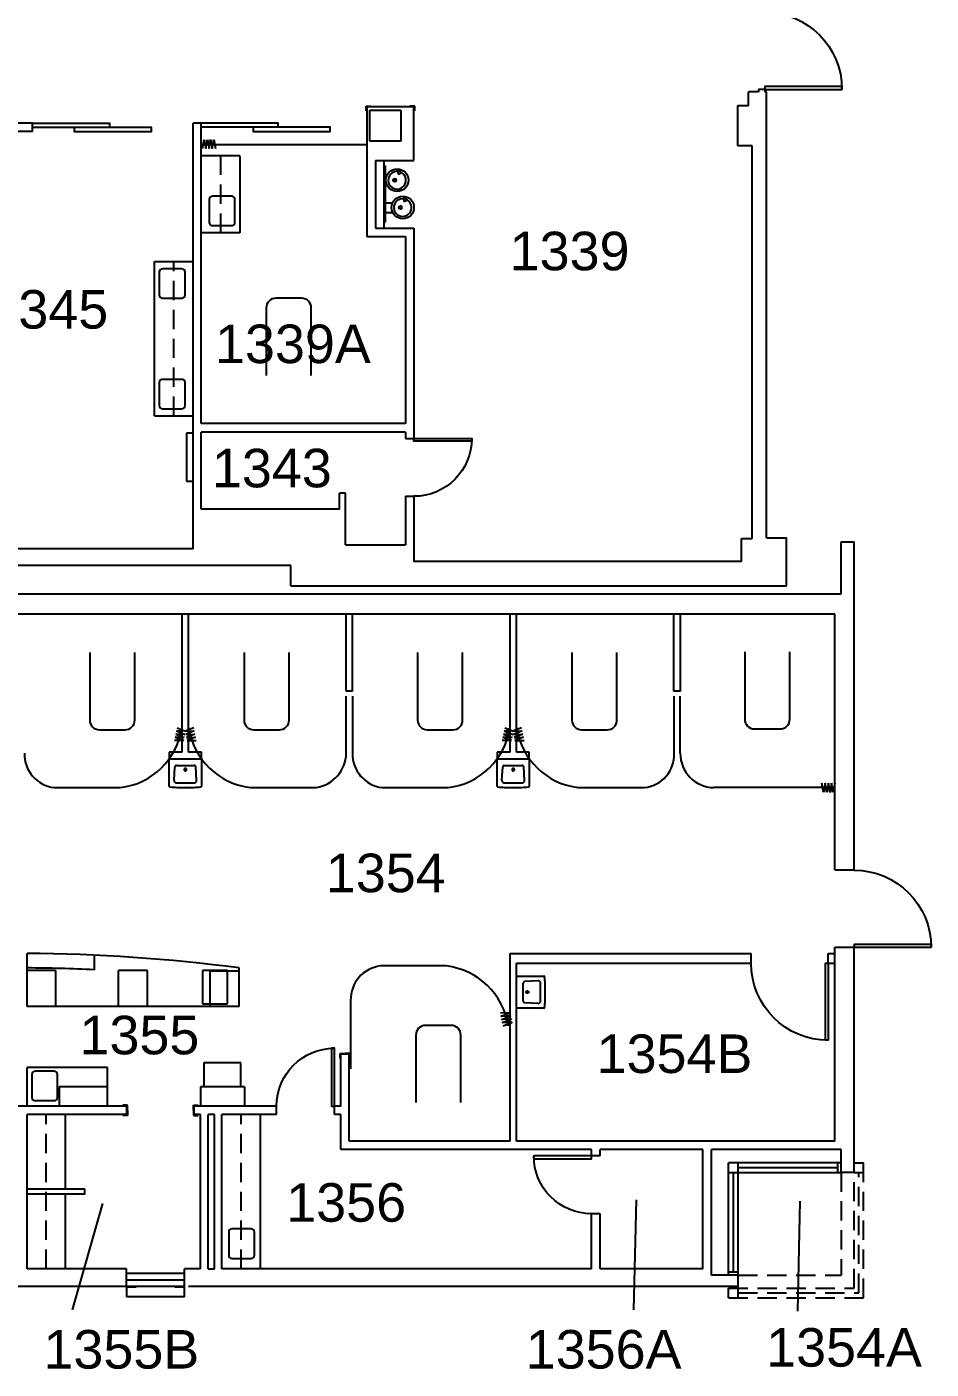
# Model space of a CAD drawing. Header units: inches. Extents: x -59 to 5745, y -269 to 4477.
# Drawn here: x 5053 to 5616, y 132 to 968 of the extents above; entities that cross this region are included whole.
import ezdxf
from ezdxf.enums import TextEntityAlignment as Align

# ---------------------------------------------------------------- set-up
doc = ezdxf.new("R2010")
doc.units = ezdxf.units.IN
doc.header["$LTSCALE"] = 96
doc.header["$MEASUREMENT"] = 0
doc.linetypes.add('DASHED4', pattern=[0.1875, 0.125, -0.0625])
doc.linetypes.add('HIDDEN2', pattern=[0.1875, 0.125, -0.0625])
doc.layers.get('0').update_dxf_attribs({"linetype": 'CONTINUOUS'})
for name, color, linetype in [('A-ANNO-ROOM', 4, 'CONTINUOUS'), ('A-DOOR', 2, 'CONTINUOUS'), ('A-FLOR-CASE', 3, 'CONTINUOUS'), ('A-FLOR-CASE-UPPR', 3, 'HIDDEN2'), ('A-FLOR-HRAL', 1, 'CONTINUOUS'), ('A-FLOR-PFIX', 2, 'CONTINUOUS'), ('A-GLAZ', 2, 'CONTINUOUS'), ('A-WALL-ABOVE', 8, 'DASHED4'), ('A-WALL-FULL', 6, 'CONTINUOUS'), ('A-WALL-PRHT', 4, 'CONTINUOUS'), ('X-CLNG-TRAK', 5, 'CONTINUOUS')]:
    doc.layers.add(name, color=color, linetype=linetype)
doc.styles.add('Arial', font='arial.ttf')

# ---------------------------------------------------------------- blocks, each defined once
blk = doc.blocks.new('*U121')
for p, q in [((0, 0), (0, 0)), ((-36, 0), (-36, 0))]:
    blk.add_line(p, q)
blk.add_lwpolyline([(0, 0), (0, -36), (-1.75, -36), (-1.75, 0)], close=True)
blk.add_arc((0, 0), 36, 180, 270)
blk = doc.blocks.new('*U104')
for p, q in [((0, 0), (0, 0)), ((48, 0), (48, 0))]:
    blk.add_line(p, q)
blk.add_lwpolyline([(0, 0), (0, 48), (1.75, 48), (1.75, 0)], close=True)
blk.add_arc((0, 0), 48, 0, 90)
blk = doc.blocks.new('*U123')
for p, q in [((0, 0), (0, 0)), ((-36, 0), (-36, 0))]:
    blk.add_line(p, q)
blk.add_lwpolyline([(0, 0), (0, 36), (-1.75, 36), (-1.75, 0)], close=True)
blk.add_arc((0, 0), 36, 90, 180)
blk = doc.blocks.new('*U136')
for p, q in [((0, 0), (0, 0)), ((-36, 0), (-36, 0))]:
    blk.add_line(p, q)
blk.add_lwpolyline([(0, 0), (0, -36), (-1.75, -36), (-1.75, 0)], close=True)
blk.add_arc((0, 0), 36, 180, 270)
blk = doc.blocks.new('*U138')
for p, q in [((0, 0), (0, 0)), ((-48, 0), (-48, 0))]:
    blk.add_line(p, q)
blk.add_lwpolyline([(0, 0), (0, 48), (-1.75, 48), (-1.75, 0)], close=True)
blk.add_arc((0, 0), 48, 90, 180)
blk = doc.blocks.new('LAVHC4')
for p, q in [((-9.5, 0), (9.5, 0)), ((-10, -17.046589), (-10, -0.5)), ((-7.037044, -13.416795), (-6.580252, -5.19453)), ((-5.581791, -4.25), (5.581791, -4.25)), ((7.037044, -13.416795), (6.580252, -5.19453)), ((10, -0.5), (10, -17.046589)), ((-5.539354, -15), (5.539354, -15))]:
    blk.add_line(p, q)
for points in [[(-9.5, 0, 0.065543), (-9.648516, -0.019553, 0.087946), (-9.75, -0.066987, 0.043207), (-9.849429, -0.150571, 0.043207), (-9.933013, -0.25, 0.087946), (-9.980447, -0.351484, 0.065543), (-10, -0.5)], [(10, -0.5, 0.065543), (9.980447, -0.351484, 0.087946), (9.933013, -0.25, 0.043207), (9.849429, -0.150571, 0.043207), (9.75, -0.066987, 0.087946), (9.648516, -0.019553, 0.065543), (9.5, 0)], [(-5.581791, -4.25, 0.063221), (-5.869829, -4.286566, 0.085725), (-6.065686, -4.374874, 0.040781), (-6.261236, -4.53176, 0.040781), (-6.428729, -4.718307, 0.085725), (-6.527764, -4.908965, 0.063221), (-6.580252, -5.19453)], [(6.580252, -5.19453, 0.063221), (6.527764, -4.908965, 0.085725), (6.428729, -4.718307, 0.040781), (6.261236, -4.53176, 0.040781), (6.065686, -4.374874, 0.085725), (5.869829, -4.286566, 0.063221), (5.581791, -4.25)], [(-7.037044, -13.416795, 0.050866), (-7.020454, -13.776064, 0.073218), (-6.947859, -14.015861, 0.028563), (-6.762423, -14.357529, 0.050866), (-6.629034, -14.530823, 0.050866), (-6.463406, -14.673619, 0.028563), (-6.132551, -14.877722, 0.073218), (-5.897149, -14.963507, 0.050866), (-5.539354, -15)], [(5.539354, -15, 0.050866), (5.897149, -14.963507, 0.073218), (6.132551, -14.877722, 0.028563), (6.463406, -14.673619, 0.050866), (6.629034, -14.530823, 0.050866), (6.762423, -14.357529, 0.028563), (6.947859, -14.015861, 0.073218), (7.020454, -13.776064, 0.050866), (7.037044, -13.416795)], [(-10, -17.046589, 0.061553), (-9.982606, -17.187347, 0.084107), (-9.940741, -17.282697, 0.039062), (-9.865923, -17.379174, 0.039062), (-9.777011, -17.46284, 0.084107), (-9.686081, -17.513595, 0.061553), (-9.547619, -17.544316)], [(-9.547619, -17.544316, 0.007949), (-5.398899, -17.874775, 0.014949), (-3.186834, -17.949334, 0.000949), (0, -17.955385, 0.000949), (3.186834, -17.949334, 0.014949), (5.398899, -17.874775, 0.007949), (9.547619, -17.544316)], [(9.547619, -17.544316, 0.061553), (9.686081, -17.513595, 0.084107), (9.777011, -17.46284, 0.039062), (9.865923, -17.379174, 0.039062), (9.940741, -17.282697, 0.084107), (9.982606, -17.187347, 0.061553), (10, -17.046589)]]:
    blk.add_lwpolyline(points, format="xyb")
blk.add_lwpolyline([(0.704769, -7.006515, -0.043661), (0.649519, -7.125, -0.043661), (0.574533, -7.232091, -0.043661), (0.482091, -7.324533, -0.043661), (0.375, -7.399519, -0.043661), (0.256515, -7.454769, -0.043661), (0.130236, -7.488606, -0.043661), (0, -7.5, -0.043661), (-0.130236, -7.488606, -0.043661), (-0.256515, -7.454769, -0.043661), (-0.375, -7.399519, -0.043661), (-0.482091, -7.324533, -0.043661), (-0.574533, -7.232091, -0.043661), (-0.649519, -7.125, -0.043661), (-0.704769, -7.006515, -0.043661), (-0.738606, -6.880236, -0.043661), (-0.75, -6.75, -0.043661), (-0.738606, -6.619764, -0.043661), (-0.704769, -6.493485, -0.043661), (-0.649519, -6.375, -0.043661), (-0.574533, -6.267909, -0.043661), (-0.482091, -6.175467, -0.043661), (-0.375, -6.100481, -0.043661), (-0.256515, -6.045231, -0.043661), (-0.130236, -6.011394, -0.043661), (0, -6, -0.043661), (0.130236, -6.011394, -0.043661), (0.256515, -6.045231, -0.043661), (0.375, -6.100481, -0.043661), (0.482091, -6.175467, -0.043661), (0.574533, -6.267909, -0.043661), (0.649519, -6.375, -0.043661), (0.704769, -6.493485, -0.043661), (0.738606, -6.619764, -0.043661), (0.75, -6.75, -0.043661), (0.738606, -6.880236, -0.043661)], format="xyb", close=True)

msp = doc.modelspace()

# ---------------------------------------------------------------- linework, layer by layer
at = {"layer": 'A-ANNO-ROOM'}
for p, q in [((5081.46, 169.28), (5100.3, 235.58)), ((5430.78, 169.27), (5432.29, 237.83)), ((5532.71, 168.45), (5534.22, 237.02))]:
    msp.add_line(p, q, dxfattribs=at)
at = {"layer": 'A-DOOR'}
for points in [[(5056.51, 907.85), (5104.51, 907.85), (5104.51, 905.2)], [(5082.63, 905.2), (5082.63, 902.6), (5130.63, 902.6), (5130.63, 905.2), (5056.51, 905.2)], [(5209.52, 905.35), (5209.52, 907.85), (5161.52, 907.85)], [(5193.83, 905.35), (5193.83, 902.6), (5241.83, 902.6), (5241.83, 905.35), (5161.52, 905.35)]]:
    msp.add_lwpolyline(points, dxfattribs=at)
at = {"layer": 'A-FLOR-CASE'}
for p, q in [((5185.52, 887.6), (5161.52, 887.6)), ((5185.52, 887.6), (5185.52, 839.6)), ((5185.52, 839.6), (5161.52, 839.6)), ((5132.52, 725.69), (5132.52, 821.69)), ((5132.52, 821.69), (5156.52, 821.69)), ((5132.52, 725.69), (5156.52, 725.69)), ((5152.52, 715.01), (5152.52, 685.01)), ((5156.52, 715.01), (5152.52, 715.01)), ((5152.52, 685.01), (5156.52, 685.01)), ((5053.21, 358.09), (5053.21, 391.09)), ((5095.21, 380.96), (5095.21, 389.97)), ((5071.21, 380.52), (5053.21, 380.52)), ((5071.21, 358.09), (5071.21, 380.52)), ((5110.21, 358.09), (5110.21, 380.52)), ((5128.21, 380.52), (5110.21, 380.52)), ((5128.21, 358.09), (5128.21, 380.52)), ((5162.32, 380.52), (5162.32, 359.78)), ((5177.87, 380.52), (5162.32, 380.52)), ((5167.21, 358.09), (5167.21, 380.09)), ((5185.21, 380.09), (5167.21, 380.09)), ((5177.87, 359.78), (5177.87, 380.52)), ((5185.21, 358.09), (5185.21, 382.09)), ((5162.32, 359.78), (5177.87, 359.78)), ((5185.21, 358.09), (5053.21, 358.09)), ((5053.21, 296.09), (5053.21, 320.09)), ((5103.21, 320.09), (5053.21, 320.09)), ((5103.21, 296.09), (5103.21, 320.09)), ((5163.15, 322.95), (5163.15, 308.09)), ((5186.15, 322.95), (5163.15, 322.95)), ((5186.15, 308.09), (5186.15, 322.95)), ((5103.21, 308.09), (5073.21, 308.09)), ((5073.21, 308.09), (5073.21, 296.09)), ((5188.46, 308.09), (5161.21, 308.09)), ((5161.21, 308.09), (5161.21, 296.09)), ((5188.46, 308.09), (5188.46, 296.09)), ((5077.21, 244.34), (5077.21, 290.84)), ((5198.46, 194.84), (5198.46, 290.84)), ((5089.21, 244.34), (5053.21, 244.34)), ((5089.21, 241.34), (5089.21, 244.34)), ((5089.21, 241.34), (5053.21, 241.34)), ((5077.21, 194.84), (5077.21, 241.34))]:
    msp.add_line(p, q, dxfattribs=at)
for radius, start in [(1091.07, 82.62344), (1082.07, 87.34719)]:
    msp.add_arc((5045.12, -699.94), radius, start, 89.57557, dxfattribs=at)
at = {"layer": 'A-FLOR-CASE-UPPR'}
for p, q in [((5173.52, 887.6), (5173.52, 839.6)), ((5144.52, 725.69), (5144.52, 821.69)), ((5065.21, 194.84), (5065.21, 290.84)), ((5186.46, 194.84), (5186.46, 290.84))]:
    msp.add_line(p, q, dxfattribs=at)
at = {"layer": 'A-FLOR-HRAL'}
for p, q in [((5264.19, 915.44), (5264.19, 918.44)), ((5264.19, 918.44), (5267.19, 918.44)), ((5294.44, 918.44), (5291.44, 918.44)), ((5294.44, 915.44), (5294.44, 918.44)), ((5247.96, 325.84), (5247.96, 328.84)), ((5247.96, 328.84), (5250.96, 328.84)), ((5254.21, 328.84), (5251.21, 328.84)), ((5254.21, 325.84), (5254.21, 328.84)), ((5115.71, 296.59), (5112.71, 296.59)), ((5115.71, 293.59), (5115.71, 296.59)), ((5115.71, 293.34), (5115.71, 290.34)), ((5156.71, 293.59), (5156.71, 296.59)), ((5156.71, 296.59), (5159.71, 296.59)), ((5156.71, 293.34), (5156.71, 290.34)), ((5115.71, 290.34), (5112.71, 290.34)), ((5156.71, 290.34), (5159.71, 290.34))]:
    msp.add_line(p, q, dxfattribs=at)
at = {"layer": 'A-FLOR-PFIX'}
for p, q in [((5275.44, 881.3), (5275.44, 846.3)), ((5275.44, 881.3), (5275.94, 881.3)), ((5275.94, 881.3), (5275.94, 846.3)), ((5284.19, 877.85), (5283.94, 877.65)), ((5283.94, 877.65), (5284.19, 876.15)), ((5285.19, 877.85), (5284.19, 877.85)), ((5285.19, 877.85), (5285.44, 877.65)), ((5285.44, 877.65), (5285.19, 876.15)), ((5275.94, 875.3), (5277.11, 875.3)), ((5275.94, 869.3), (5277.11, 869.3)), ((5285.19, 876.15), (5284.19, 876.15)), ((5287.69, 860.85), (5287.44, 860.65)), ((5287.44, 860.65), (5287.69, 859.15)), ((5288.69, 860.85), (5287.69, 860.85)), ((5288.69, 860.85), (5288.94, 860.65)), ((5288.94, 860.65), (5288.69, 859.15)), ((5275.94, 858.3), (5280.61, 858.3)), ((5275.94, 852.3), (5280.61, 852.3)), ((5288.69, 859.15), (5287.69, 859.15)), ((5275.44, 846.3), (5275.94, 846.3)), ((5141.71, 495.25), (5141.71, 511.8)), ((5161.71, 511.8), (5161.71, 495.25)), ((5345.71, 495.25), (5345.71, 511.8)), ((5365.71, 511.8), (5365.71, 495.25)), ((5144.67, 498.88), (5145.13, 507.1)), ((5146.12, 508.05), (5157.29, 508.05)), ((5158.74, 498.88), (5158.29, 507.1)), ((5348.67, 498.88), (5349.13, 507.1)), ((5350.12, 508.05), (5361.29, 508.05)), ((5362.74, 498.88), (5362.29, 507.1)), ((5146.17, 497.3), (5157.25, 497.3)), ((5350.17, 497.3), (5361.25, 497.3))]:
    msp.add_line(p, q, dxfattribs=at)
for points in [[(5168.54, 844.08), (5180.54, 844.08, 0.414214), (5182.54, 846.08), (5182.54, 860.36, 0.414214), (5180.54, 862.36), (5168.54, 862.36, 0.414214), (5166.54, 860.36), (5166.54, 846.08, 0.414214)], [(5149.5, 817.21), (5137.5, 817.21, 0.414214), (5135.5, 815.21), (5135.5, 800.93, 0.414214), (5137.5, 798.93), (5149.5, 798.93, 0.414214), (5151.5, 800.93), (5151.5, 815.21, 0.414214)], [(5149.5, 748.4), (5137.5, 748.4, 0.414214), (5135.5, 746.4), (5135.5, 732.11, 0.414214), (5137.5, 730.11), (5149.5, 730.11, 0.414214), (5151.5, 732.11), (5151.5, 746.4, 0.414214)], [(5152.45, 505.42, 0.043661), (5152.46, 505.55, 0.043661), (5152.45, 505.68, 0.043661), (5152.41, 505.81, 0.043661), (5152.36, 505.92, 0.043661), (5152.28, 506.03, 0.043661), (5152.19, 506.12, 0.043661), (5152.08, 506.2, 0.043661), (5151.96, 506.25, 0.043661), (5151.84, 506.29, 0.043661), (5151.71, 506.3, 0.043661), (5151.58, 506.29, 0.043661), (5151.45, 506.25, 0.043661), (5151.33, 506.2, 0.043661), (5151.22, 506.12, 0.043661), (5151.13, 506.03, 0.043661), (5151.06, 505.92, 0.043661), (5151, 505.81, 0.043661), (5150.97, 505.68, 0.043661), (5150.96, 505.55, 0.043661), (5150.97, 505.42, 0.043661), (5151, 505.29, 0.043661), (5151.06, 505.17, 0.043661), (5151.13, 505.07, 0.043661), (5151.22, 504.97, 0.043661), (5151.33, 504.9, 0.043661), (5151.45, 504.84, 0.043661), (5151.58, 504.81, 0.043661), (5151.71, 504.8, 0.043661), (5151.84, 504.81, 0.043661), (5151.96, 504.84, 0.043661), (5152.08, 504.9, 0.043661), (5152.19, 504.97, 0.043661), (5152.28, 505.07, 0.043661), (5152.36, 505.17, 0.043661), (5152.41, 505.29, 0.043661)], [(5356.45, 505.42, 0.043661), (5356.46, 505.55, 0.043661), (5356.45, 505.68, 0.043661), (5356.41, 505.81, 0.043661), (5356.36, 505.92, 0.043661), (5356.28, 506.03, 0.043661), (5356.19, 506.12, 0.043661), (5356.08, 506.2, 0.043661), (5355.96, 506.25, 0.043661), (5355.84, 506.29, 0.043661), (5355.71, 506.3, 0.043661), (5355.58, 506.29, 0.043661), (5355.45, 506.25, 0.043661), (5355.33, 506.2, 0.043661), (5355.22, 506.12, 0.043661), (5355.13, 506.03, 0.043661), (5355.06, 505.92, 0.043661), (5355, 505.81, 0.043661), (5354.97, 505.68, 0.043661), (5354.96, 505.55, 0.043661), (5354.97, 505.42, 0.043661), (5355, 505.29, 0.043661), (5355.06, 505.17, 0.043661), (5355.13, 505.07, 0.043661), (5355.22, 504.97, 0.043661), (5355.33, 504.9, 0.043661), (5355.45, 504.84, 0.043661), (5355.58, 504.81, 0.043661), (5355.71, 504.8, 0.043661), (5355.84, 504.81, 0.043661), (5355.96, 504.84, 0.043661), (5356.08, 504.9, 0.043661), (5356.19, 504.97, 0.043661), (5356.28, 505.07, 0.043661), (5356.36, 505.17, 0.043661), (5356.41, 505.29, 0.043661)], [(5058.19, 299.49), (5070.19, 299.49, 0.414214), (5072.19, 301.49), (5072.19, 315.78, 0.414214), (5070.19, 317.78), (5058.19, 317.78, 0.414214), (5056.19, 315.78), (5056.19, 301.49, 0.414214)], [(5180.66, 201.36), (5192.66, 201.36, 0.414214), (5194.66, 203.36), (5194.66, 217.64, 0.414214), (5192.66, 219.64), (5180.66, 219.64, 0.414214), (5178.66, 217.64), (5178.66, 203.36, 0.414214)]]:
    msp.add_lwpolyline(points, format="xyb", close=True, dxfattribs=at)
for points in [[(5142.21, 512.3, 0.065543), (5142.06, 512.28, 0.087946), (5141.96, 512.23, 0.043207), (5141.86, 512.15, 0.043207), (5141.77, 512.05, 0.087946), (5141.73, 511.95, 0.065543), (5141.71, 511.8)], [(5161.71, 511.8, 0.065543), (5161.69, 511.95, 0.087946), (5161.64, 512.05, 0.043207), (5161.56, 512.15, 0.043207), (5161.46, 512.23, 0.087946), (5161.36, 512.28, 0.065543), (5161.21, 512.3)], [(5346.21, 512.3, 0.065543), (5346.06, 512.28, 0.087946), (5345.96, 512.23, 0.043207), (5345.86, 512.15, 0.043207), (5345.77, 512.05, 0.087946), (5345.73, 511.95, 0.065543), (5345.71, 511.8)], [(5365.71, 511.8, 0.065543), (5365.69, 511.95, 0.087946), (5365.64, 512.05, 0.043207), (5365.56, 512.15, 0.043207), (5365.46, 512.23, 0.087946), (5365.36, 512.28, 0.065543), (5365.21, 512.3)], [(5146.12, 508.05, 0.063221), (5145.84, 508.01, 0.085725), (5145.64, 507.92, 0.040781), (5145.45, 507.77, 0.040781), (5145.28, 507.58, 0.085725), (5145.18, 507.39, 0.063221), (5145.13, 507.1)], [(5158.29, 507.1, 0.063221), (5158.23, 507.39, 0.085725), (5158.14, 507.58, 0.040781), (5157.97, 507.77, 0.040781), (5157.77, 507.92, 0.085725), (5157.58, 508.01, 0.063221), (5157.29, 508.05)], [(5350.12, 508.05, 0.063221), (5349.84, 508.01, 0.085725), (5349.64, 507.92, 0.040781), (5349.45, 507.77, 0.040781), (5349.28, 507.58, 0.085725), (5349.18, 507.39, 0.063221), (5349.13, 507.1)], [(5362.29, 507.1, 0.063221), (5362.23, 507.39, 0.085725), (5362.14, 507.58, 0.040781), (5361.97, 507.77, 0.040781), (5361.77, 507.92, 0.085725), (5361.58, 508.01, 0.063221), (5361.29, 508.05)], [(5141.71, 495.25, 0.061553), (5141.72, 495.11, 0.084107), (5141.77, 495.02, 0.039062), (5141.84, 494.92, 0.039062), (5141.93, 494.84, 0.084107), (5142.02, 494.79, 0.061553), (5142.16, 494.76)], [(5142.16, 494.76, 0.007949), (5146.31, 494.42, 0.014949), (5148.52, 494.35, 0.000949), (5151.71, 494.34, 0.000949), (5154.89, 494.35, 0.014949), (5157.11, 494.42, 0.007949), (5161.25, 494.76)], [(5144.67, 498.88, 0.050866), (5144.69, 498.52, 0.073218), (5144.76, 498.28, 0.028563), (5144.94, 497.94, 0.050866), (5145.08, 497.77, 0.050866), (5145.24, 497.63, 0.028563), (5145.57, 497.42, 0.073218), (5145.81, 497.34, 0.050866), (5146.17, 497.3)], [(5157.25, 497.3, 0.050866), (5157.6, 497.34, 0.073218), (5157.84, 497.42, 0.028563), (5158.17, 497.63, 0.050866), (5158.34, 497.77, 0.050866), (5158.47, 497.94, 0.028563), (5158.65, 498.28, 0.073218), (5158.73, 498.52, 0.050866), (5158.74, 498.88)], [(5161.25, 494.76, 0.061553), (5161.39, 494.79, 0.084107), (5161.48, 494.84, 0.039062), (5161.57, 494.92, 0.039062), (5161.65, 495.02, 0.084107), (5161.69, 495.11, 0.061553), (5161.71, 495.25)], [(5345.71, 495.25, 0.061553), (5345.72, 495.11, 0.084107), (5345.77, 495.02, 0.039062), (5345.84, 494.92, 0.039062), (5345.93, 494.84, 0.084107), (5346.02, 494.79, 0.061553), (5346.16, 494.76)], [(5346.16, 494.76, 0.007949), (5350.31, 494.42, 0.014949), (5352.52, 494.35, 0.000949), (5355.71, 494.34, 0.000949), (5358.89, 494.35, 0.014949), (5361.11, 494.42, 0.007949), (5365.25, 494.76)], [(5348.67, 498.88, 0.050866), (5348.69, 498.52, 0.073218), (5348.76, 498.28, 0.028563), (5348.94, 497.94, 0.050866), (5349.08, 497.77, 0.050866), (5349.24, 497.63, 0.028563), (5349.57, 497.42, 0.073218), (5349.81, 497.34, 0.050866), (5350.17, 497.3)], [(5361.25, 497.3, 0.050866), (5361.6, 497.34, 0.073218), (5361.84, 497.42, 0.028563), (5362.17, 497.63, 0.050866), (5362.34, 497.77, 0.050866), (5362.47, 497.94, 0.028563), (5362.65, 498.28, 0.073218), (5362.73, 498.52, 0.050866), (5362.74, 498.88)], [(5365.25, 494.76, 0.061553), (5365.39, 494.79, 0.084107), (5365.48, 494.84, 0.039062), (5365.57, 494.92, 0.039062), (5365.65, 495.02, 0.084107), (5365.69, 495.11, 0.061553), (5365.71, 495.25)]]:
    msp.add_lwpolyline(points, format="xyb", dxfattribs=at)
for centre, radius in [((5283.44, 872.3), 7), ((5281.94, 872.3), 1), ((5281.94, 872.3), 0.75), ((5286.94, 855.3), 7), ((5285.47, 855.35), 1), ((5285.47, 855.35), 0.75)]:
    msp.add_circle(centre, radius, dxfattribs=at)
for centre, radius, start, end in [((5283.44, 872.3), 5.5, 84.6814, 69.08186), ((5284.69, 877.65), 0.75, 0.00117, 179.99883), ((5286.94, 855.3), 5.5, 84.6814, 69.08186), ((5288.19, 860.65), 0.75, 0.00117, 179.99883)]:
    msp.add_arc(centre, radius, start, end, dxfattribs=at)
at = {"layer": 'A-GLAZ'}
for p, q in [((5489.71, 190.84), (5489.71, 260.84)), ((5559.71, 260.84), (5489.71, 260.84)), ((5495.71, 190.84), (5495.71, 260.84)), ((5557.71, 254.84), (5557.71, 260.84)), ((5489.71, 254.84), (5559.71, 254.84)), ((5492.71, 192.84), (5492.71, 254.84)), ((5495.71, 257.84), (5557.71, 257.84)), ((5495.71, 192.84), (5489.71, 192.84)), ((5151.08, 191.84), (5115.08, 191.84)), ((5151.08, 187.84), (5115.08, 187.84)), ((5151.08, 183.84), (5115.08, 183.84)), ((5121.08, 183.36), (5115.08, 183.36)), ((5115.08, 183.36), (5115.08, 177.36)), ((5151.08, 177.36), (5115.08, 177.36)), ((5151.08, 183.36), (5145.08, 183.36)), ((5151.08, 177.36), (5151.08, 183.36))]:
    msp.add_line(p, q, dxfattribs=at)
at = {"layer": 'A-WALL-ABOVE'}
for p, q in [((5567.71, 182.84), (5567.71, 260.84)), ((5567.71, 260.84), (5573.71, 260.84)), ((5573.71, 176.84), (5573.71, 260.84)), ((5559.71, 254.84), (5559.71, 190.84)), ((5567.71, 254.84), (5573.71, 254.84)), ((5570.71, 179.84), (5570.71, 254.84)), ((5495.71, 190.84), (5559.71, 190.84)), ((5489.71, 182.84), (5567.71, 182.84)), ((5489.71, 176.84), (5489.71, 182.84)), ((5489.71, 176.84), (5573.71, 176.84)), ((5495.71, 176.84), (5495.71, 182.84)), ((5495.71, 179.84), (5570.71, 179.84))]:
    msp.add_line(p, q, dxfattribs=at)
at = {"layer": 'A-WALL-FULL'}
for p, q in [((5502.08, 918.79), (5502.08, 927.38)), ((5508.21, 927.38), (5502.08, 927.38)), ((5512.21, 928.88), (5508.21, 928.88)), ((5508.21, 928.88), (5508.21, 927.38)), ((5512.21, 928.88), (5512.21, 927.38)), ((5513.21, 927.38), (5512.21, 927.38)), ((5513.21, 649.83), (5513.21, 927.38)), ((5293.94, 917.94), (5264.69, 917.94)), ((5264.69, 917.94), (5264.69, 837.35)), ((5266.47, 896.59), (5266.47, 916.01)), ((5266.47, 916.01), (5285.81, 916.01)), ((5285.81, 916.01), (5285.81, 896.59)), ((5293.94, 884.59), (5293.94, 917.94)), ((5495.39, 893.65), (5495.39, 918.79)), ((5495.39, 918.79), (5502.08, 918.79)), ((5056.51, 907.85), (4957.96, 907.85)), ((5056.51, 902.6), (4976.51, 902.6)), ((5056.51, 902.6), (5056.51, 907.85)), ((5156.52, 642.98), (5156.51, 907.85)), ((5161.52, 907.85), (5156.51, 907.85)), ((5161.52, 720.85), (5161.52, 907.85)), ((5285.81, 896.59), (5266.47, 896.59)), ((5504.39, 893.65), (5495.39, 893.65)), ((5504.39, 649.37), (5504.39, 893.65)), ((5269.94, 884.59), (5293.94, 884.59)), ((5269.94, 884.59), (5269.94, 842.59)), ((5275.19, 884.59), (5275.19, 842.59)), ((5264.69, 837.35), (5288.69, 837.34)), ((5269.94, 842.59), (5293.94, 842.59)), ((5288.69, 837.34), (5288.69, 720.85)), ((5293.94, 842.59), (5293.94, 711.61)), ((5288.69, 720.85), (5161.52, 720.85)), ((5161.52, 667.6), (5161.52, 715.6)), ((5288.69, 715.6), (5161.52, 715.6)), ((5288.69, 715.6), (5288.69, 711.6)), ((5288.69, 711.6), (5293.94, 711.61)), ((5251.27, 677.6), (5247.52, 677.6)), ((5247.52, 667.6), (5247.52, 677.6)), ((5251.27, 645.48), (5251.27, 677.6)), ((5288.69, 675.6), (5293.94, 675.61)), ((5288.69, 675.6), (5288.69, 645.48)), ((5293.94, 675.61), (5293.94, 634.98)), ((5247.52, 667.6), (5161.52, 667.6)), ((5251.27, 645.48), (5288.69, 645.48)), ((5497.77, 634.98), (5497.77, 649.37)), ((5497.77, 649.37), (5504.39, 649.37)), ((5513.21, 649.83), (5525.71, 649.83)), ((5525.71, 619.83), (5525.71, 649.83)), ((5559.71, 614.84), (5559.71, 647.33)), ((5559.71, 647.33), (5567.71, 647.33)), ((5567.71, 443.09), (5567.71, 647.33)), ((5156.52, 642.98), (4976.52, 642.98)), ((5497.77, 634.98), (5293.94, 634.98)), ((5217.23, 632.53), (4999.21, 632.53)), ((5217.23, 619.83), (5217.23, 632.53)), ((5217.23, 619.83), (5525.71, 619.83)), ((4824, 614.84), (5559.71, 614.84)), ((5555.71, 602.34), (4947.71, 602.34)), ((5555.71, 443.09), (5555.71, 602.34)), ((5555.71, 443.09), (5567.71, 443.09)), ((5555.71, 274.34), (5555.71, 395.09)), ((5555.71, 395.09), (5567.71, 395.09)), ((5567.71, 254.84), (5567.71, 395.09)), ((5353.71, 274.34), (5353.71, 391.09)), ((5353.71, 391.09), (5503.71, 391.09)), ((5357.71, 385.05), (5503.71, 385.05)), ((5357.71, 274.34), (5357.71, 385.05)), ((5503.71, 385.05), (5503.71, 391.09)), ((5551.71, 391.09), (5555.71, 391.09)), ((5551.71, 385.05), (5551.71, 391.09)), ((5551.71, 385.05), (5555.71, 385.05)), ((5253.71, 328.34), (5248.46, 328.34)), ((5248.46, 296.09), (5248.46, 328.34)), ((5253.71, 274.34), (5253.71, 328.34)), ((5115.21, 296.09), (5043.96, 296.09)), ((5115.21, 290.84), (5115.21, 296.09)), ((5208.46, 296.09), (5157.21, 296.09)), ((5157.21, 290.84), (5157.21, 296.09)), ((5208.46, 290.84), (5208.46, 296.09)), ((5244.46, 290.84), (5244.46, 296.09)), ((5248.46, 296.09), (5244.46, 296.09)), ((5053.21, 194.84), (5053.21, 290.84)), ((5115.21, 290.84), (5053.21, 290.84)), ((5161.21, 290.84), (5157.21, 290.84)), ((5161.21, 194.84), (5161.21, 290.84)), ((5165.83, 194.84), (5165.83, 290.84)), ((5169.83, 290.84), (5165.83, 290.84)), ((5169.83, 194.84), (5169.83, 290.84)), ((5208.46, 290.84), (5174.46, 290.84)), ((5174.46, 194.84), (5174.46, 290.84)), ((5248.46, 290.84), (5244.46, 290.84)), ((5248.46, 269.09), (5248.46, 290.84)), ((5404.46, 269.09), (5248.46, 269.09)), ((5353.71, 274.34), (5253.71, 274.34)), ((5555.71, 274.34), (5357.71, 274.34)), ((5404.46, 265.09), (5404.46, 269.09)), ((5473.71, 269.09), (5409.71, 269.09)), ((5409.71, 265.09), (5409.71, 269.09)), ((5473.71, 194.84), (5473.71, 269.09)), ((5559.71, 269.09), (5478.96, 269.09)), ((5478.96, 190.84), (5478.96, 269.09)), ((5559.71, 254.84), (5559.71, 269.09)), ((5409.71, 265.09), (5404.46, 265.09)), ((5567.71, 254.84), (5559.71, 254.84)), ((5409.71, 229.09), (5404.46, 229.09)), ((5404.46, 194.84), (5404.46, 229.09)), ((5409.71, 194.84), (5409.71, 229.09)), ((5115.08, 194.84), (5053.21, 194.84)), ((5115.08, 183.84), (5115.08, 194.84)), ((5161.21, 194.84), (5151.08, 194.84)), ((5151.08, 183.84), (5151.08, 194.84)), ((5165.83, 194.84), (5169.83, 194.84)), ((5404.46, 194.84), (5174.46, 194.84)), ((5473.71, 194.84), (5409.71, 194.84)), ((5115.08, 183.84), (4779.71, 183.84)), ((5495.71, 183.84), (5153.71, 183.84)), ((5495.71, 190.84), (5478.96, 190.84)), ((5495.71, 182.84), (5495.71, 190.84))]:
    msp.add_line(p, q, dxfattribs=at)
at = {"layer": 'A-WALL-PRHT'}
for p, q in [((5149.71, 516.3), (5149.71, 602.34)), ((5153.71, 516.3), (5153.71, 602.34)), ((5251.71, 554.34), (5251.71, 602.34)), ((5255.71, 554.34), (5255.71, 602.34)), ((5353.71, 516.3), (5353.71, 602.34)), ((5357.71, 516.3), (5357.71, 602.34)), ((5455.71, 554.34), (5455.71, 602.34)), ((5459.71, 554.34), (5459.71, 602.34)), ((5255.71, 554.34), (5251.71, 554.34)), ((5459.71, 554.34), (5455.71, 554.34)), ((5141.71, 516.3), (5141.71, 512.3)), ((5149.71, 516.3), (5141.71, 516.3)), ((5141.71, 512.3), (5161.71, 512.3)), ((5161.71, 516.3), (5153.71, 516.3)), ((5161.71, 512.3), (5161.71, 516.3)), ((5345.71, 516.3), (5345.71, 512.3)), ((5353.71, 516.3), (5345.71, 516.3)), ((5345.71, 512.3), (5365.71, 512.3)), ((5365.71, 516.3), (5357.71, 516.3)), ((5365.71, 512.3), (5365.71, 516.3))]:
    msp.add_line(p, q, dxfattribs=at)
at = {"layer": 'X-CLNG-TRAK'}
for p, q in [((5161.52, 894.66), (5264.69, 894.66)), ((5162.43, 891.97), (5163.43, 897.64)), ((5163.43, 897.64), (5164.43, 891.97)), ((5164.43, 891.97), (5165.43, 897.64)), ((5165.43, 897.64), (5166.43, 891.97)), ((5166.43, 891.97), (5167.43, 897.64)), ((5167.43, 897.64), (5168.43, 891.97)), ((5168.43, 891.97), (5169.43, 897.64)), ((5169.43, 897.64), (5170.43, 891.97)), ((5224.05, 798.85), (5208.05, 798.85)), ((5202.05, 792.85), (5202.05, 750.85)), ((5230.05, 750.85), (5230.05, 792.85)), ((5092.21, 578.34), (5092.21, 536.34)), ((5120.21, 536.34), (5120.21, 578.34)), ((5188.21, 578.34), (5188.21, 536.34)), ((5216.21, 536.34), (5216.21, 578.34)), ((5296.21, 578.34), (5296.21, 536.34)), ((5324.21, 536.34), (5324.21, 578.34)), ((5392.21, 578.34), (5392.21, 536.34)), ((5420.21, 536.34), (5420.21, 578.34)), ((5499.71, 578.84), (5499.71, 536.84)), ((5527.71, 536.84), (5527.71, 578.84)), ((5251.78, 515.75), (5251.78, 551.28)), ((5255.63, 551.28), (5255.63, 515.75)), ((5455.78, 515.75), (5455.78, 551.28)), ((5459.64, 515.75), (5459.64, 551.28)), ((5098.21, 530.34), (5114.21, 530.34)), ((5151.48, 527.45), (5145.72, 527.62)), ((5145.72, 527.62), (5151.07, 525.49)), ((5151.88, 529.41), (5146.13, 529.58)), ((5146.13, 529.58), (5151.48, 527.45)), ((5146.53, 531.54), (5151.88, 529.41)), ((5156.88, 531.54), (5151.53, 529.41)), ((5151.53, 529.41), (5157.29, 529.58)), ((5157.29, 529.58), (5151.93, 527.45)), ((5151.93, 527.45), (5157.69, 527.62)), ((5157.69, 527.62), (5152.34, 525.49)), ((5194.21, 530.34), (5210.21, 530.34)), ((5302.21, 530.34), (5318.21, 530.34)), ((5355.48, 527.45), (5349.72, 527.62)), ((5349.72, 527.62), (5355.07, 525.49)), ((5355.88, 529.41), (5350.13, 529.58)), ((5350.13, 529.58), (5355.48, 527.45)), ((5350.53, 531.54), (5355.88, 529.41)), ((5360.88, 531.54), (5355.53, 529.41)), ((5355.53, 529.41), (5361.29, 529.58)), ((5361.29, 529.58), (5355.93, 527.45)), ((5355.93, 527.45), (5361.69, 527.62)), ((5361.69, 527.62), (5356.34, 525.49)), ((5398.21, 530.34), (5414.21, 530.34)), ((5505.71, 530.84), (5521.71, 530.84)), ((5150.67, 523.54), (5144.91, 523.7)), ((5151.07, 525.49), (5145.32, 525.66)), ((5145.32, 525.66), (5150.67, 523.54)), ((5152.34, 525.49), (5158.1, 525.66)), ((5158.1, 525.66), (5152.74, 523.54)), ((5152.74, 523.54), (5158.5, 523.7)), ((5354.67, 523.54), (5348.91, 523.7)), ((5355.07, 525.49), (5349.32, 525.66)), ((5349.32, 525.66), (5354.67, 523.54)), ((5356.34, 525.49), (5362.1, 525.66)), ((5362.1, 525.66), (5356.74, 523.54)), ((5356.74, 523.54), (5362.5, 523.7)), ((5070.1, 494.34), (5111.25, 494.34)), ((5192.16, 494.34), (5233.31, 494.34)), ((5274.1, 494.34), (5315.25, 494.34)), ((5396.16, 494.34), (5437.31, 494.34)), ((5555.71, 494.34), (5480.41, 494.34)), ((5548.8, 491.36), (5547.8, 497.03)), ((5549.8, 497.03), (5548.8, 491.36)), ((5550.8, 491.36), (5549.8, 497.03)), ((5551.8, 497.03), (5550.8, 491.36)), ((5552.8, 491.36), (5551.8, 497.03)), ((5553.8, 497.03), (5552.8, 491.36)), ((5554.8, 491.36), (5553.8, 497.03)), ((5555.8, 497.03), (5554.8, 491.36))]:
    msp.add_line(p, q, dxfattribs=at)
for points in [[(5352.53, 346.12, 0.337504), (5314.15, 383.3), (5273, 383.3, 0.382387), (5254.53, 361.89), (5254.53, 319.36)], [(5323.11, 298.3), (5323.11, 340.3, 0.411206), (5317.11, 346.3), (5301.11, 346.3, 0.42624), (5295.11, 340.3), (5295.11, 298.3)]]:
    msp.add_lwpolyline(points, format="xyb", dxfattribs=at)
msp.add_lwpolyline([(5349.43, 346.11), (5354.78, 348.23), (5349.02, 348.06), (5354.38, 350.19), (5348.62, 350.02), (5353.97, 352.15), (5348.22, 351.98), (5353.57, 354.11), (5347.81, 353.94)], dxfattribs=at)
for centre, radius, start, end in [((5207.93, 792.97), 5.88, 88.82867, 181.17133), ((5224.02, 792.82), 6.03, 0.29343, 89.70453), ((5098.24, 536.38), 6.03, 180.29343, 269.70453), ((5114.33, 536.22), 5.88, 268.82867, 1.17133), ((5194.24, 536.38), 6.03, 180.29343, 269.70453), ((5210.33, 536.22), 5.88, 268.82867, 1.17133), ((5302.24, 536.38), 6.03, 180.29343, 269.70453), ((5318.33, 536.22), 5.88, 268.82867, 1.17133), ((5398.24, 536.38), 6.03, 180.29343, 269.70453), ((5414.33, 536.22), 5.88, 268.82867, 1.17133), ((5505.74, 536.88), 6.03, 180.29343, 269.70453), ((5521.83, 536.72), 5.88, 268.82867, 1.17133), ((5106.04, 538.13), 44.09, 276.78976, 351.38877), ((5197.38, 538.13), 44.09, 188.61123, 263.21024), ((5310.04, 538.13), 44.09, 276.78976, 351.38877), ((5401.38, 538.13), 44.09, 188.61123, 263.21024), ((5072.42, 515.01), 20.8, 177.97113, 263.60985), ((5229.64, 516.19), 22.15, 279.5493, 358.86971), ((5276.82, 515.36), 21.19, 178.93813, 262.64285), ((5435.32, 514.73), 20.48, 275.56655, 2.85246), ((5480.86, 515.56), 21.23, 179.50305, 268.7689)]:
    msp.add_arc(centre, radius, start, end, dxfattribs=at)

# ---------------------------------------------------------------- block references
at = {"layer": 'A-DOOR', "xscale": -1}
for name, p, rotation in [('*U104', (5512.21, 928.88), 270), ('*U123', (5293.94, 711.61), 270), ('*U104', (5567.71, 394.93), 270), ('*U138', (5551.71, 385.05), 180), ('*U136', (5244.46, 296.09), 180), ('*U121', (5404.46, 265.09), 270)]:
    msp.add_blockref(name, p, dxfattribs=dict(at, rotation=rotation))
at = {"layer": 'A-FLOR-PFIX', "rotation": 90}
msp.add_blockref('LAVHC4', (5357.71, 367.05), dxfattribs=at)

# ---------------------------------------------------------------- texts
at = {"layer": 'A-ANNO-ROOM', "style": 'Arial'}
for s, p in [('1339', (5390.75, 828.29)), ('1345', (5066.45, 791.98)), ('1339A', (5218.62, 770.5)), ('1343', (5205.52, 693.2)), ('1354', (5276.37, 441.25)), ('1355', (5123.13, 340.34)), ('1354B', (5456.05, 328.71)), ('1356', (5251.75, 236.15)), ('1355B', (5111.89, 144.75)), ('1356A', (5411.94, 144.75)), ('1354A', (5561.51, 145.97))]:
    msp.add_text(s, height=24, dxfattribs=at).set_placement(p, align=Align.MIDDLE)

doc.saveas('drawing.dxf')
